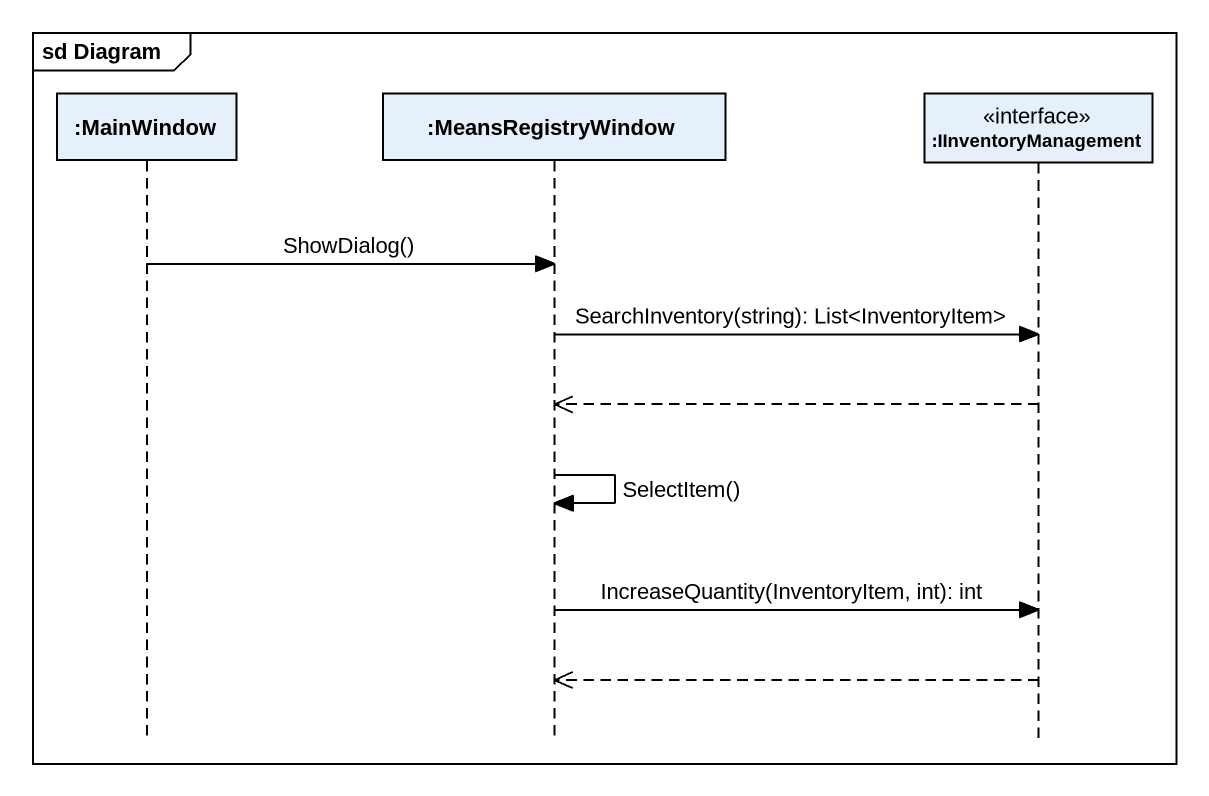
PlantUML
@startuml
mainframe sd Diagram
hide footbox
participant ":MainWindow" as MainWindow
participant ":MeansRegistryWindow" as MeansRegistryWindow
participant ":IInventoryManagement" as IInventoryManagement <<interface>>

MainWindow -> MeansRegistryWindow : ShowDialog()
MeansRegistryWindow -> IInventoryManagement : SearchInventory(string): List<InventoryItem>
IInventoryManagement -->> MeansRegistryWindow
MeansRegistryWindow -> MeansRegistryWindow : SelectItem()
MeansRegistryWindow -> IInventoryManagement : IncreaseQuantity(InventoryItem, int): int
IInventoryManagement -->> MeansRegistryWindow
@enduml
